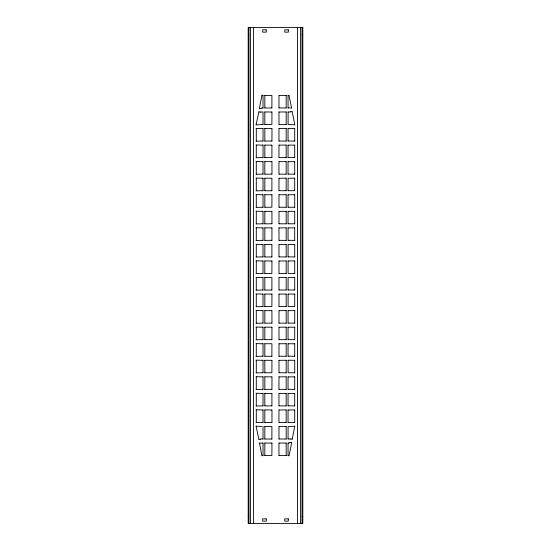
<?xml version="1.0" encoding="UTF-8"?>
<svg xmlns="http://www.w3.org/2000/svg" width="551" height="551" viewBox="0 0 551 551"><rect width="100%" height="100%" fill="white"/><g stroke="black" fill="none" stroke-linecap="round" stroke-linejoin="round"><path stroke-width="0.83" d="M261.959 95.151L259.404 108.347M258.922 111.777L256.07 124.753M288.986 455.829L291.713 442.611M288.049 107.996L288.049 95.406M263.027 455.718L263.027 442.866M263.027 439.161L263.027 426.316M288.049 141.097L288.049 128.507M263.027 422.61L263.027 409.765M288.049 157.648L288.049 145.065M263.027 406.059L263.027 393.214M288.049 174.206L288.049 161.615M263.027 389.509L263.027 376.664M288.049 190.756L288.097 178.249L294.771 178.207M263.027 372.958L263.027 360.113M288.049 207.307L288.049 194.717M263.027 356.407L263.027 343.562M288.049 223.858L288.07 211.315M262.999 339.809L263.027 327.005M288.07 240.367L288.049 227.825M263.027 323.299L262.999 310.502M262.999 306.707L263.027 293.903M288.049 256.966L288.097 244.465L294.771 244.424M263.027 290.198L262.999 277.394M262.999 273.606L263.027 260.802M288.049 290.067L288.097 277.566L294.771 277.525M263.027 257.097L262.979 244.334M262.999 240.498L263.027 227.701M288.049 323.175L288.07 310.633M263.027 223.995L262.999 211.191M288.07 339.685L288.049 327.142M263.027 207.438L263.027 194.593M288.049 356.283L288.049 343.693M263.027 190.887L263.027 178.042M263.027 174.336L263.027 161.491M288.049 389.385L288.049 376.794M263.027 157.786L263.027 144.941M288.049 405.935L288.049 393.352M263.027 141.235L263.027 128.39M288.049 422.493L288.049 409.903M263.027 124.684L263.027 111.839M288.049 439.044L288.097 426.543L288.517 426.543M263.027 108.134L263.027 95.282M288.049 455.594L288.049 443.004M278.964 108.086L278.964 95.323M264.776 455.56L271.884 455.519L271.96 443.011M279.006 124.588L278.964 111.874M278.964 141.187L278.964 128.424M271.96 422.493L271.96 409.903M278.964 157.738L278.964 144.975M271.918 405.901L271.918 393.393M278.964 174.288L278.964 161.533M271.96 389.385L271.96 376.801M278.964 190.846L279.006 178.125M264.776 372.793L271.884 372.752L271.96 360.244M279.006 207.348L278.964 194.634M278.964 223.947L279.006 211.226M271.918 339.685L271.96 327.142M279.006 240.456L278.964 227.742M271.96 323.175L271.918 310.633M278.964 257.048L279.006 244.334M264.776 306.583L271.884 306.535L271.96 294.034M279.006 273.558L278.964 260.843M264.776 273.475L271.884 273.434L271.96 260.933M278.964 290.157L279.006 277.442M279.006 306.666L278.964 293.952M271.918 240.367L271.96 227.825M278.964 323.258L279.006 310.544M271.96 223.858L271.918 211.315M279.006 339.774L278.964 327.053M264.776 207.266L271.884 207.217L271.96 194.717M278.964 356.366L279.006 343.652M279.006 372.875L278.964 360.154M271.96 174.199L271.96 161.615M278.964 389.467L278.964 376.712M271.918 157.607L271.918 145.099M278.964 406.025L278.964 393.262M271.96 141.097L271.96 128.507M278.964 422.576L278.964 409.813M264.776 124.498L271.884 124.45L271.96 111.956M278.964 439.126L279.006 426.412M278.964 455.677L278.964 442.914M264.714 107.996L271.96 107.989M279.116 443.1L286.286 443.004M279.116 426.55L286.286 426.453M264.714 141.097L271.884 141.008M279.116 409.992L286.286 409.903M264.776 157.607L271.884 157.558M279.116 393.442L286.286 393.352M264.714 174.206L271.884 174.109M279.116 376.891L286.286 376.794M264.714 190.756L271.96 190.756M279.116 360.333L286.286 360.244M279.116 343.783L286.286 343.693M264.714 223.858L271.884 223.768M279.116 327.232L286.286 327.142M264.776 240.367L271.884 240.326M279.116 310.674L286.286 310.585M264.714 256.966L271.96 256.966M279.116 294.124L286.286 294.034M279.116 277.566L286.224 277.525M256.057 141.194L262.903 141.008M279.116 261.016L286.286 260.933M264.714 290.067L271.96 290.067M288.097 409.992L294.771 409.944M256.057 157.744L262.903 157.558M279.116 244.465L286.224 244.417M288.097 393.442L294.771 393.393M256.057 174.295L262.903 174.116M279.116 227.907L286.286 227.825M264.714 323.175L271.884 323.093M288.097 376.884L294.771 376.843M256.057 190.846L262.903 190.667M288.049 360.244L294.771 360.285M279.116 211.357L286.224 211.315M264.776 339.685L271.884 339.643M256.05 207.396L262.903 207.217M288.097 343.783L294.771 343.734M279.116 194.799L286.286 194.717M264.714 356.283L271.96 356.283M256.05 223.947L262.903 223.775M288.097 327.225L294.771 327.184M279.116 178.249L286.286 178.166M256.05 240.498L262.903 240.326M288.097 310.674L294.771 310.633M279.116 161.691L286.286 161.615M256.05 257.055L262.903 256.876M288.049 294.034L294.771 294.076M264.714 389.385L271.884 389.309M256.05 273.606L262.903 273.434M279.116 145.14L286.286 145.058M264.776 405.901L271.884 405.86M288.049 260.933L294.771 260.974M255.995 290.198L262.903 289.984M279.116 128.59L286.286 128.507M264.714 422.493L271.884 422.41M256.05 306.707L262.903 306.535M279.116 112.032L286.286 111.956M264.714 439.044L271.96 439.044M288.097 227.907L294.771 227.866M255.995 323.299L262.903 323.093M279.116 95.481L286.286 95.406M288.097 211.357L294.771 211.315M256.05 339.809L262.903 339.643M288.097 194.806L294.771 194.765M255.995 356.407L262.903 356.194M256.057 372.917L262.903 372.752M288.097 161.698L294.771 161.657M255.995 389.509L262.903 389.302M288.097 145.14L294.771 145.106M256.057 406.018L262.903 405.86M288.097 128.59L294.771 128.548M255.995 422.61L262.903 422.41M256.057 124.877L262.903 124.457M294.771 426.198L289.254 426.543M288.986 95.171L291.582 108.044M292.188 111.729L294.771 124.795M258.867 439.243L256.057 426.157M261.959 455.849L259.487 443.004M294.744 426.322L292.188 439.271M302.802 34.362L302.031 34.541M248.198 516.638L248.969 516.459M290.473 111.984L288.049 111.956M260.527 439.016L262.903 438.961M261.925 107.913L262.903 107.9M289.075 443.087L288.097 443.1M264.776 95.44L271.918 95.44L271.884 107.9M288.097 95.481L288.145 95.481A1.322 1.226 -89.9 0 0 288.91 95.289M279.116 107.9L286.286 107.996M288.097 107.9L291.376 107.906M264.714 111.956L271.884 112.032M279.116 124.45L286.286 124.547M256.057 128.431L262.903 128.59M264.714 128.507L271.884 128.59M279.116 141.008L286.286 141.097M288.097 141.008L294.771 141.056M256.057 144.982L262.903 145.14M264.776 145.099L271.884 145.14M279.116 157.558L286.286 157.648M288.097 157.558L294.771 157.607M255.995 161.491L262.903 161.698M264.714 161.615L271.884 161.691M279.116 174.109L286.286 174.206M288.097 174.116L294.771 174.157M256.057 178.083L262.903 178.249M264.776 178.207L271.918 178.207L271.884 190.667M279.116 190.667L286.286 190.756M288.097 190.667L294.771 190.715M255.995 194.593L262.903 194.806M264.714 194.717L271.884 194.799M279.116 207.217L286.286 207.307M288.097 207.217L294.771 207.266M256.05 211.191L262.903 211.357M264.776 211.315L271.884 211.357M286.286 223.858L279.116 223.768M288.097 223.775L294.771 223.816M255.995 227.701L262.903 227.907M264.714 227.825L271.884 227.907M279.116 240.326L286.286 240.415M288.097 240.326L294.771 240.367M256.112 244.334L262.903 244.465M264.776 244.417L271.918 244.417L271.884 256.876M279.116 256.876L286.286 256.966M288.097 256.876L294.771 256.924M255.995 260.802L262.903 261.016M264.714 260.933L271.884 261.016M279.116 273.434L286.224 273.475M294.771 273.475L288.097 273.434L288.097 261.016M256.05 277.394L262.903 277.566M264.776 277.525L271.918 277.525L271.884 289.984M279.116 289.984L286.286 290.067M288.097 289.984L294.771 290.026M255.995 293.903L262.903 294.124M264.714 294.034L271.884 294.124M279.116 306.535L286.224 306.583M294.771 306.576L288.097 306.535L288.097 294.124M256.05 310.502L262.903 310.674M264.776 310.633L271.884 310.674M279.116 323.093L286.286 323.175M288.097 323.093L294.771 323.134M255.995 327.005L262.903 327.225M264.714 327.142L271.884 327.232M279.116 339.643L286.224 339.685M288.097 339.643L294.771 339.685M256.05 343.604L262.903 343.783M264.776 343.734L271.918 343.734L271.884 356.201M279.116 356.201L286.286 356.283M288.097 356.194L294.771 356.235M255.995 360.113L262.903 360.333M264.714 360.244L271.884 360.333M279.116 372.752L286.286 372.834M294.771 372.793L288.097 372.752L288.097 360.333M256.057 376.705L262.903 376.884M264.714 376.794L271.884 376.891M279.116 389.309L286.286 389.385M288.097 389.302L294.826 389.385M256.057 393.256L262.903 393.442M264.776 393.393L271.884 393.442M279.116 405.86L286.286 405.942M288.097 405.86L294.771 405.894M255.995 409.765L262.903 409.992M264.714 409.903L271.884 409.992M279.116 422.41L286.286 422.493M288.097 422.41L294.771 422.452M264.776 426.502L271.918 426.502L271.884 438.968M279.116 438.968L286.286 439.044M288.097 438.961L290.473 439.016M262.903 443.1L259.624 443.094M264.714 443.004L271.884 443.1M262.903 455.519L262.855 455.519A1.322 1.226 -89.9 0 0 262.09 455.711M279.116 455.519L286.286 455.594M262.903 95.481L262.613 95.468A0.909 0.833 80.4 0 1 262.124 95.22M288.097 455.519L288.387 455.532A0.909 0.833 80.4 0 1 288.876 455.78M262.4 112.039L260.527 111.984M261.863 426.543L256.132 426.13M248.969 34.541L248.198 34.362M302.031 516.459L302.802 516.638M294.675 124.788L288.097 124.457L288.097 112.039M302.038 27.55L302.038 523.45M300.44 27.55L300.44 523.45M297.568 27.55L297.568 523.45M294.709 128.59L294.709 141.008M294.709 145.147L294.709 157.565M294.709 161.698L294.709 174.116M294.709 178.249L294.709 190.667M294.709 194.806L294.709 207.217M294.709 211.357L294.709 223.775M294.709 227.907L294.709 240.326M294.709 244.465L294.709 256.876M294.709 261.016L294.709 273.434M294.709 277.566L294.709 289.984M294.709 294.124L294.709 306.535M294.709 310.674L294.709 323.093M294.709 327.225L294.709 339.643M294.709 343.783L294.709 356.194M294.709 360.333L294.709 372.752M294.709 376.884L294.709 389.302M294.709 393.435L294.709 405.853M294.709 409.992L294.709 422.41M286.169 95.481L286.169 107.9M286.169 112.032L286.169 124.457M286.169 128.59L286.169 141.008M286.169 145.14L286.169 157.558M286.169 161.698L286.169 174.109M286.169 178.249L286.169 190.667M286.169 194.806L286.169 207.217M286.169 211.357L286.169 223.775M286.169 227.907L286.169 240.326M286.169 244.465L286.169 256.876M286.169 261.016L286.169 273.434M286.169 277.566L286.169 289.984M286.169 294.124L286.169 306.535M286.169 310.674L286.169 323.093M286.169 327.225L286.169 339.643M286.169 343.783L286.169 356.194M286.169 360.333L286.169 372.752M286.169 376.891L286.169 389.302M286.169 393.442L286.169 405.86M286.169 409.992L286.169 422.41M286.169 426.543L286.169 438.968M286.169 443.1L286.169 455.519M264.831 95.481L264.831 107.9M264.831 112.032L264.831 124.457M264.831 128.59L264.831 141.008M264.831 145.14L264.831 157.558M264.831 161.698L264.831 174.109M264.831 178.249L264.831 190.667M264.831 194.806L264.831 207.217M264.831 211.357L264.831 223.775M264.831 227.907L264.831 240.326M264.831 244.465L264.831 256.876M264.831 261.016L264.831 273.434M264.831 277.566L264.831 289.984M264.831 294.124L264.831 306.535M264.831 310.674L264.831 323.093M264.831 327.225L264.831 339.643M264.831 343.783L264.831 356.194M264.831 360.333L264.831 372.752M264.831 376.891L264.831 389.302M264.831 393.442L264.831 405.86M264.831 409.992L264.831 422.41M264.831 426.543L264.831 438.968M264.831 443.1L264.831 455.519M256.291 128.59L256.291 141.008M256.291 145.147L256.291 157.565M256.291 161.698L256.291 174.116M256.291 178.249L256.291 190.667M256.291 194.806L256.291 207.217M256.291 211.357L256.291 223.775M256.291 227.907L256.291 240.326M256.291 244.465L256.291 256.876M256.291 261.016L256.291 273.434M256.291 277.566L256.291 289.984M256.291 294.124L256.291 306.535M256.291 310.674L256.291 323.093M256.291 327.225L256.291 339.643M256.291 343.783L256.291 356.194M256.291 360.333L256.291 372.752M256.291 376.884L256.291 389.302M256.291 393.435L256.291 405.853M256.291 409.992L256.291 422.41M253.432 27.55L253.432 523.45M250.56 27.55L250.56 523.45M248.962 27.55L248.962 523.45M290.494 438.878A15.524 14.002 -72.9 0 1 292.099 439.133M258.963 439.374A15.524 13.72 56.1 0 1 260.554 439.237M291.472 442.481A9.815 8.375 43.4 0 1 289.034 442.66M260.506 112.122A15.524 14.002 -72.9 0 1 258.901 111.867M292.037 111.626A15.524 13.72 56.1 0 1 290.446 111.763M259.528 108.519A9.815 8.375 43.4 0 1 261.966 108.34M302.802 27.55L248.198 27.55L248.198 523.45L302.802 523.45L302.802 27.55M266.264 29.85L262.675 29.85L262.675 32.144L266.264 32.144L266.264 29.85M288.325 29.85L284.736 29.85L284.736 32.144L288.325 32.144L288.325 29.85M266.264 518.856L262.675 518.856L262.675 521.15L266.264 521.15L266.264 518.856M288.325 518.856L284.736 518.856L284.736 521.15L288.325 521.15L288.325 518.856"/></g></svg>
